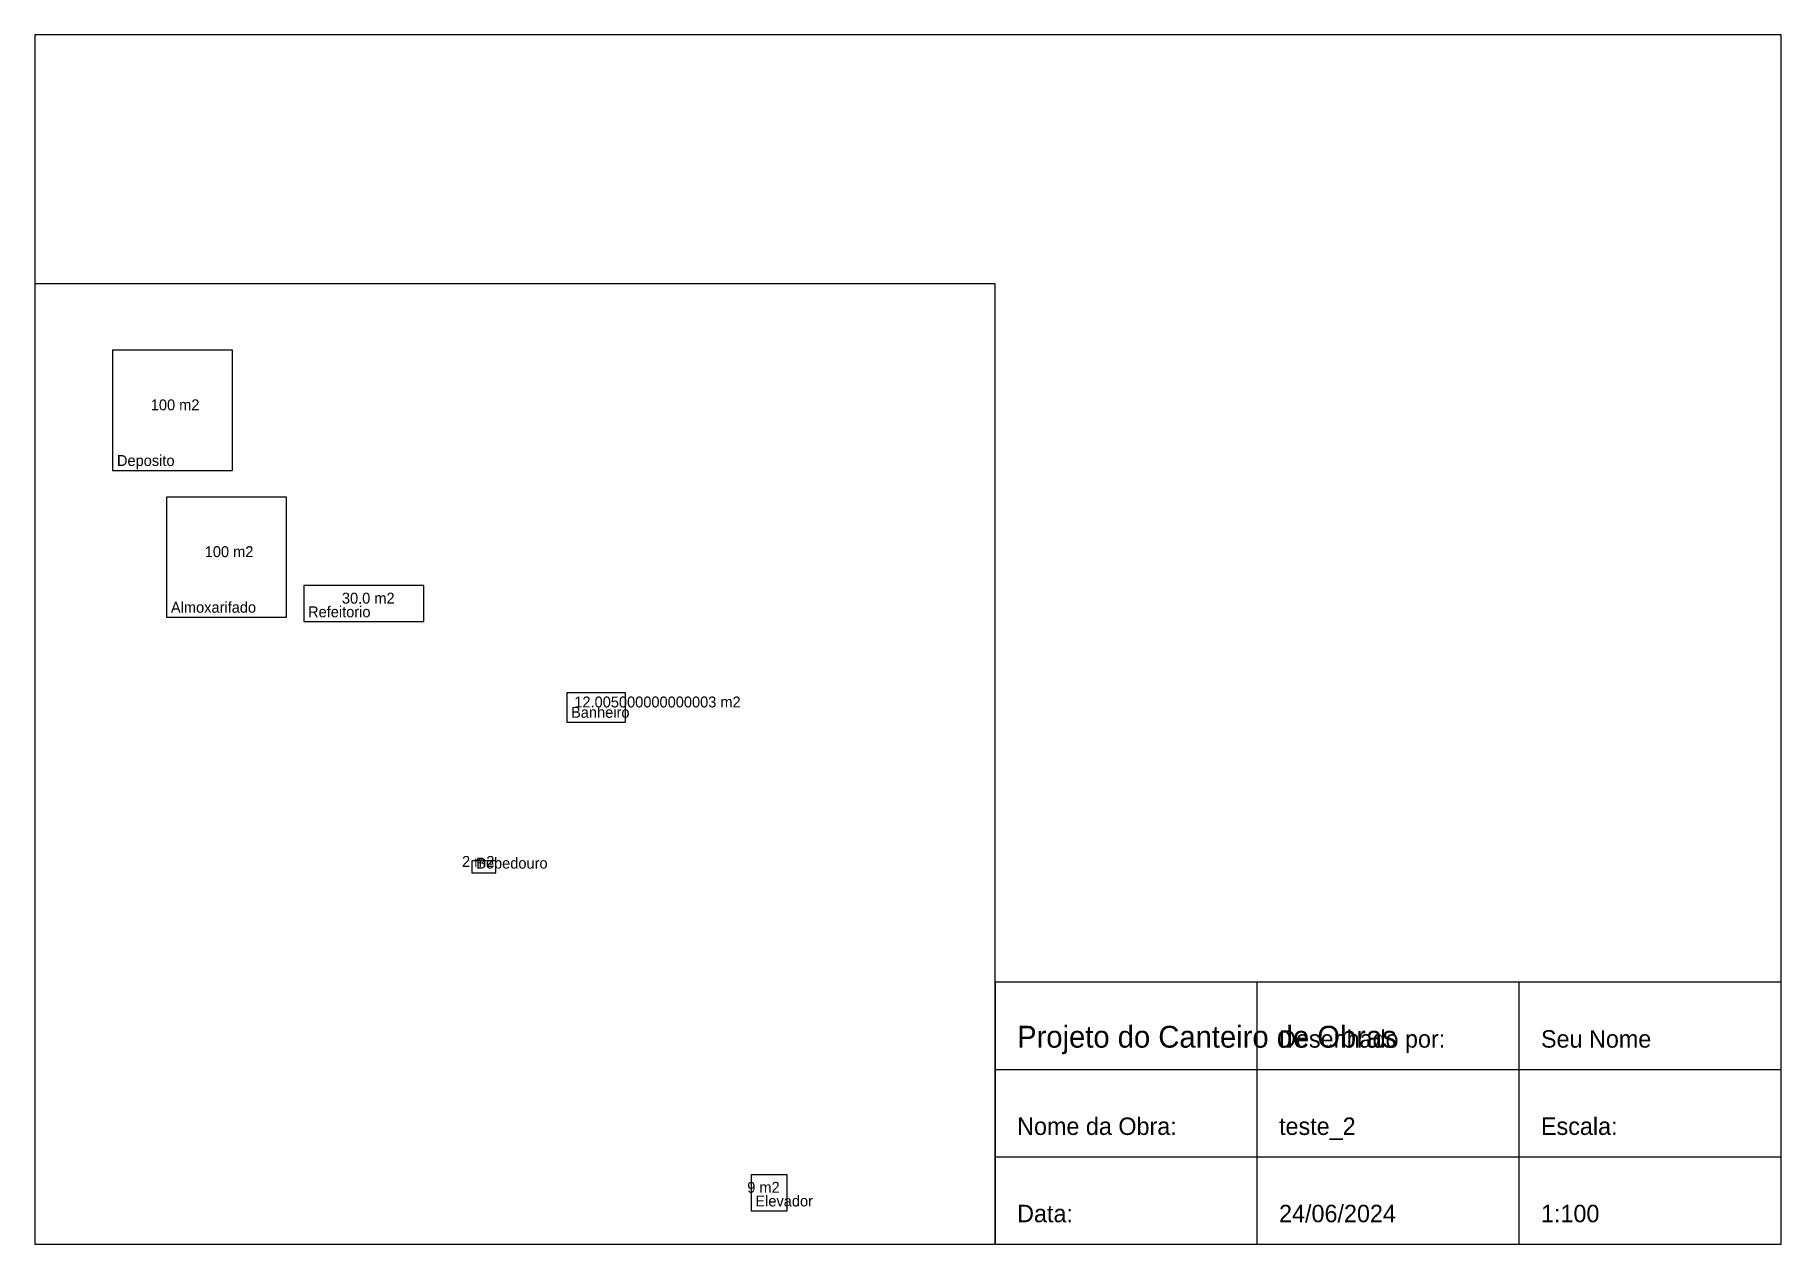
# Model space of a CAD drawing. Header units: metres. Extents: x 10 to 410, y 10 to 287.
import ezdxf

# ---------------------------------------------------------------- set-up
doc = ezdxf.new("R2010")
doc.units = ezdxf.units.M
for name, color, linetype in [('Canteiro', 3, 'Continuous'), ('Legenda', 5, 'Continuous'), ('Prancha', 1, 'Continuous')]:
    doc.layers.add(name, color=color, linetype=linetype)

msp = doc.modelspace()

# ---------------------------------------------------------------- linework, layer by layer
at = {"layer": 'Canteiro'}
for points in [[(10, 10), (230, 10), (230, 230), (10, 230), (10, 10)], [(27.79, 187.25), (55.29, 187.25), (55.29, 214.75), (27.79, 214.75), (27.79, 187.25)], [(40.15, 153.63), (67.65, 153.63), (67.65, 181.13), (40.15, 181.13), (40.15, 153.63)], [(71.57, 152.59), (99.07, 152.59), (99.07, 160.84), (71.57, 160.84), (71.57, 152.59)], [(131.82, 129.57), (145.3, 129.57), (145.3, 136.31), (131.82, 136.31), (131.82, 129.57)], [(110.08, 95.02), (115.58, 95.02), (115.58, 97.77), (110.08, 97.77), (110.08, 95.02)], [(174.04, 17.62), (182.29, 17.62), (182.29, 25.87), (174.04, 25.87), (174.04, 17.62)]]:
    msp.add_lwpolyline(points, dxfattribs=at)
at = {"layer": 'Legenda'}
for p, q in [((290, 10), (290, 70)), ((350, 10), (350, 70)), ((230, 50), (410, 50)), ((230, 30), (410, 30))]:
    msp.add_line(p, q, dxfattribs=at)
msp.add_lwpolyline([(230, 10), (410, 10), (410, 70), (230, 70), (230, 10)], dxfattribs=at)
at = {"layer": 'Prancha'}
msp.add_lwpolyline([(10, 10), (410, 10), (410, 287), (10, 287), (10, 10)], dxfattribs=at)

# ---------------------------------------------------------------- texts
at = {"layer": 'Canteiro'}
for s, p in [('100 m2', (36.54, 201)), ('Deposito', (28.79, 188.25)), ('100 m2', (48.9, 167.38)), ('Almoxarifado', (41.15, 154.63)), ('Refeitorio', (72.57, 153.59)), ('30.0 m2', (80.32, 156.72)), ('Banheiro', (132.82, 130.57)), ('12.005000000000003 m2', (133.56, 132.94)), ('2 m2', (107.83, 96.4)), ('Bebedouro', (111.08, 96.02)), ('9 m2', (173.17, 21.75)), ('Elevador', (175.04, 18.62))]:
    msp.add_text(s, height=2.5, dxfattribs=at).set_placement(p)
at = {"layer": 'Legenda'}
for s, height, p in [('Projeto do Canteiro de Obras', 5, (235, 55)), ('Desenhado por:', 4, (295, 55)), ('Seu Nome', 4, (355, 55)), ('Nome da Obra:', 4, (235, 35)), ('teste_2', 4, (295, 35)), ('Escala:', 4, (355, 35)), ('Data:', 4, (235, 15)), ('24/06/2024', 4, (295, 15)), ('1:100', 4, (355, 15))]:
    msp.add_text(s, height=height, dxfattribs=at).set_placement(p)

doc.saveas('drawing.dxf')
